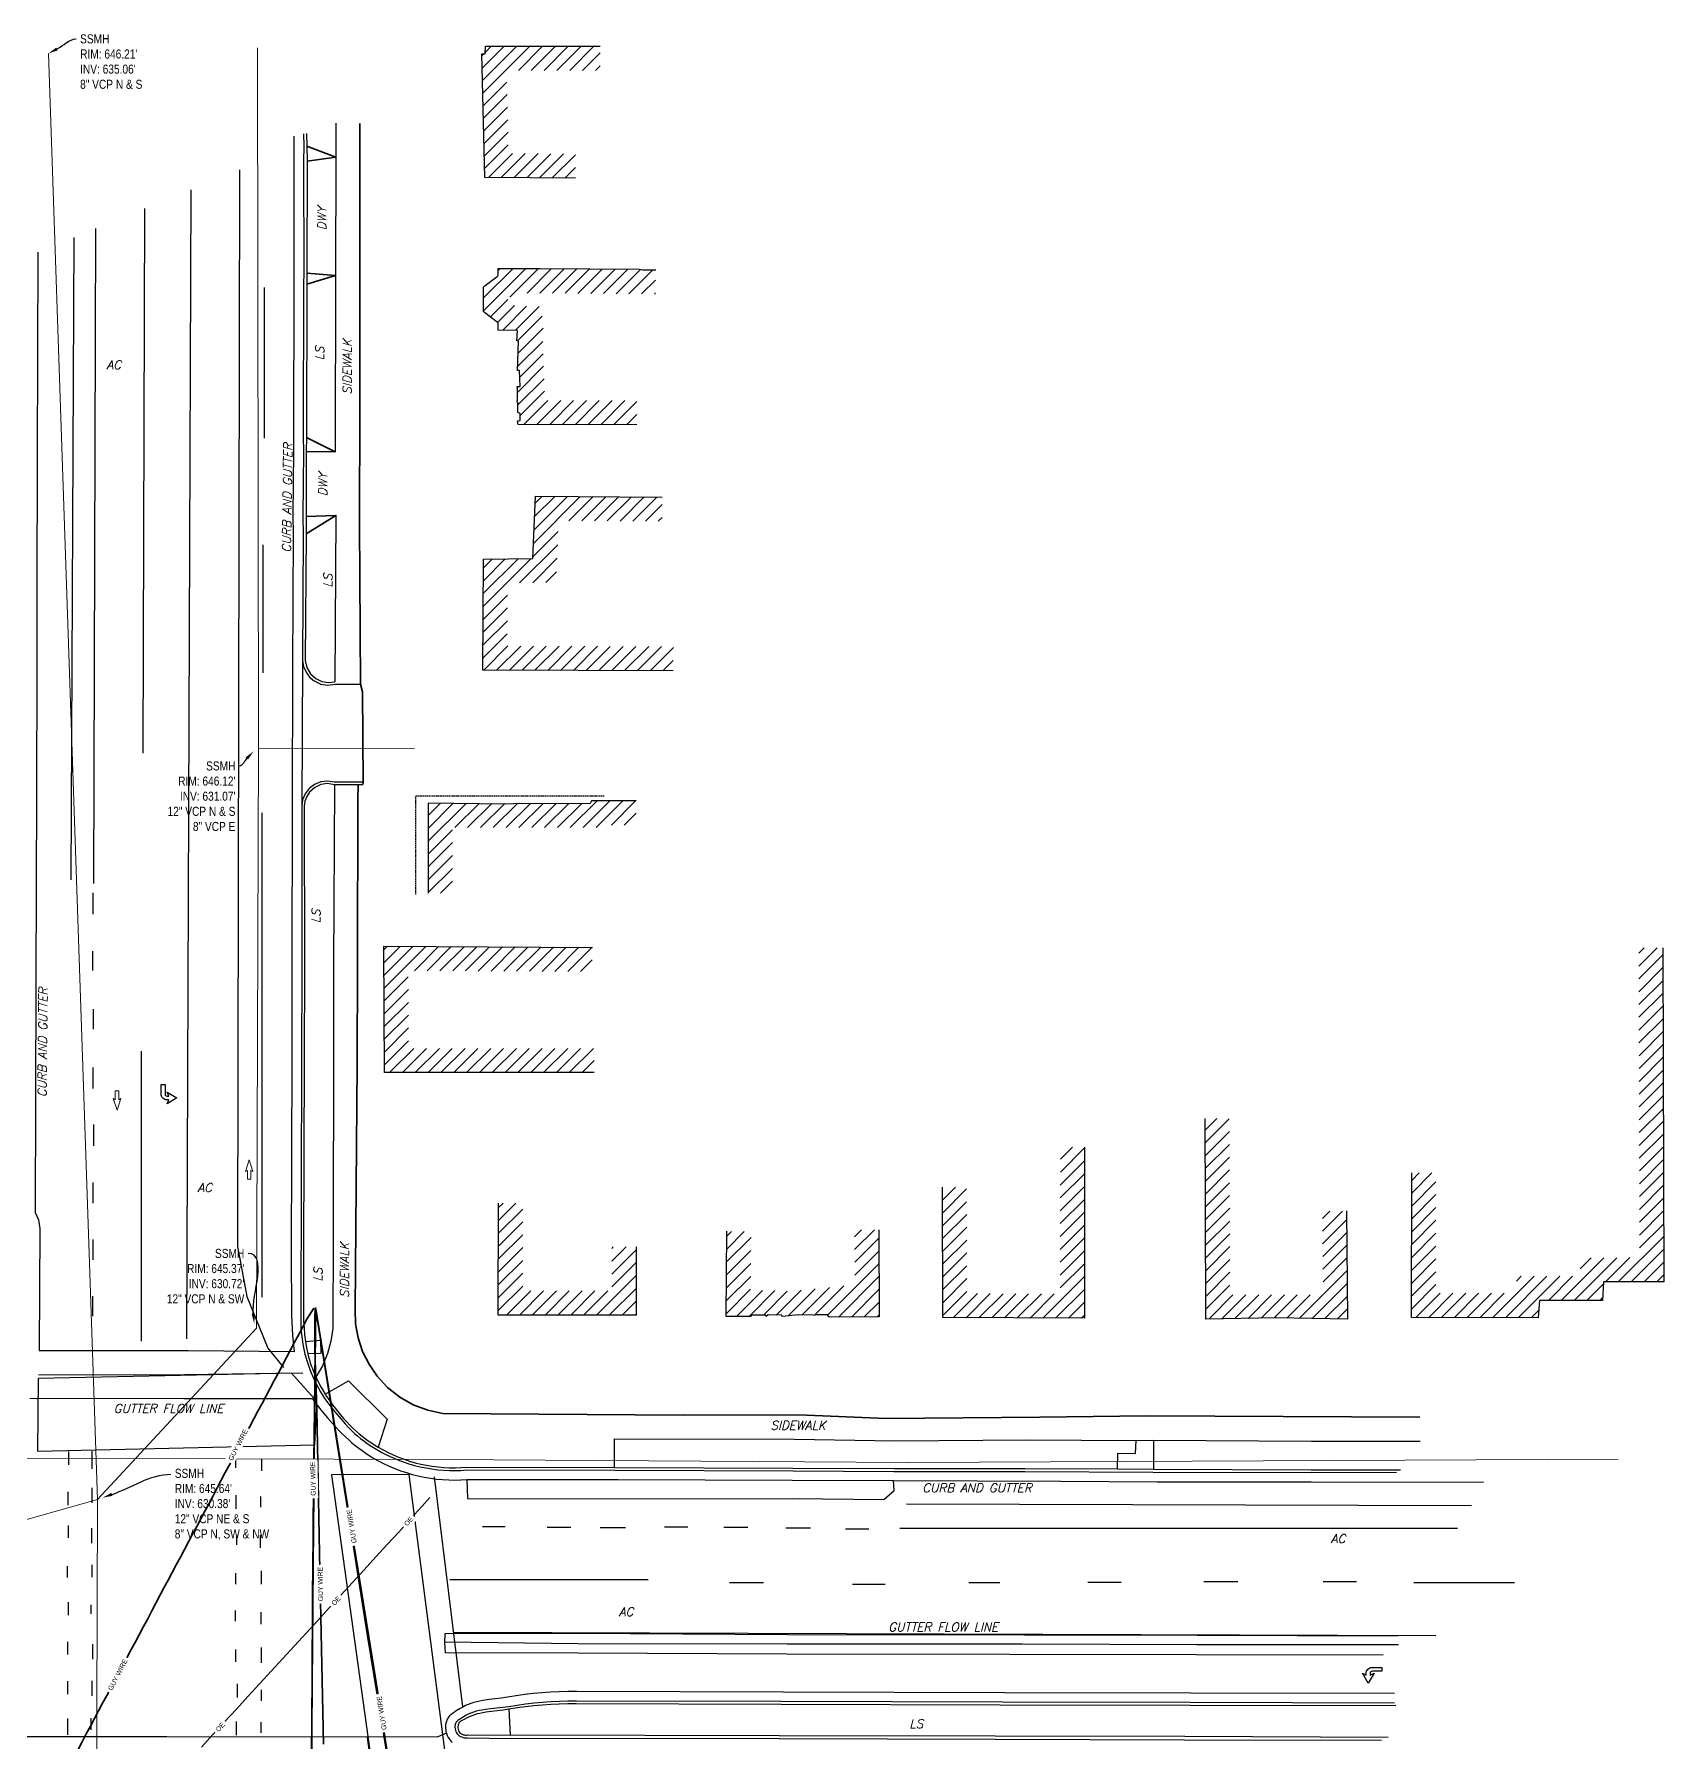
# Model space of a CAD drawing. Extents: x 6444009 to 6444699, y 1883547 to 1884303.
# Drawn here: x 6444344.5 to 6444681.1, y 1883950.1 to 1884302.7 of the extents above; entities that cross this region are included whole.
import ezdxf
from ezdxf import colors
from ezdxf.entities.mleader import LeaderData, LeaderLine
from ezdxf.lldxf.tags import DXFTag
from ezdxf.math import Vec2, Vec3

# ---------------------------------------------------------------- set-up
doc = ezdxf.new("R2010")
doc.units = 0
doc.header["$MEASUREMENT"] = 0
doc.linetypes.add('DASHED2', pattern=[0.375, 0.25, -0.125])
doc.layers.get('0').update_dxf_attribs({"color": 253})
for name, color, linetype, lineweight in [('V-DETL-PATT-BLDG-', 253, 'Continuous', 13), ('VF-BLDG-LINE-', 253, 'Continuous', 25), ('VF-BLDG-OVHD-LINE-', 253, 'DASHED2', 25), ('VF-ELEC-OVHD-3D', 253, 'OVERHEADELECTRIC', 15), ('VF-ELEC-OVHD-LINE-', 253, 'OVERHEADELECTRIC', 15), ('VF-ROAD-DRIV-LINE-', 253, 'Continuous', 35), ('VF-ROAD-STRP-BIKE-LINE-', 253, 'Continuous', 25), ('VF-SSWR-GEOP-LINE-QLB-', 253, 'SEWER', 15), ('VF-TOPO-CONC-EDGE-LINE-', 253, 'Continuous', 25), ('VF-TOPO-CONC-GTFL-LINE-', 253, 'Continuous', 25), ('VF-TOPO-CONC-LIPG-LINE-', 253, 'Continuous', 25), ('VF-TOPO-CONC-SWLK-LINE-', 253, 'Continuous', 25), ('VF-TOPO-CONC-TBCB-LINE-', 253, 'Continuous', 25), ('VF-TOPO-CONC-TBWK-LINE-', 253, 'Continuous', 35), ('VF-TOPO-GUY WIRE-3D', 253, 'Continuous', 35), ('VF-TOPO-TEXT-', 253, 'Continuous', 25), ('VN-ROAD-STRP-AROW-SYMB-', 253, 'Continuous', 13)]:
    doc.layers.add(name, color=color, linetype=linetype, lineweight=lineweight)
doc.styles.add('CG-Boundary', font='simplex.shx', dxfattribs={"oblique": 15, "height": 0.115})
doc.styles.add('G4_7 32', font='arial.ttf', dxfattribs={"height": 0.219})
doc.styles.add('NCS1-Anno', font='arial.ttf', dxfattribs={"width": 0.8, "height": 0.1})
doc.styles.get("Standard").update_dxf_attribs({"font": 'arial.ttf'})
tags = doc.linetypes.add('OVERHEADELECTRIC', pattern='A,1,-0.03,["OE",Standard,S=0.08,R=0,X=0,Y=-0.04],-0.16,1', length=2.19).pattern_tags.tags
tags[6] = DXFTag(74, 10)
tags = doc.linetypes.add('SEWER', pattern='A,1,-0.03,["SS",Standard,S=0.08,R=0,X=0,Y=-0.04],-0.16,1', length=2.19).pattern_tags.tags
tags[6] = DXFTag(74, 10)
pattern_1 = [(45, (0, 0), (-1.3258252147, 1.3258252147), [])]

# ---------------------------------------------------------------- blocks, each defined once
blk = doc.blocks.new('Turn Arrow')
at = {"layer": 'VN-ROAD-STRP-AROW-SYMB-'}
blk.add_lwpolyline([(-0.0091, -0.05), (-0.0091, -0.0045), (-0.0196, -0.0106), (0, 0.05), (0.0196, -0.0106), (0.0091, -0.0045), (0.0091, -0.05)], close=True, dxfattribs=at)
blk = doc.blocks.new('ARROWL1')
blk.add_lwpolyline([(-0.0102, 0, 0.414214), (-0.0204, 0.0102), (-0.0306, 0.0102), (-0.0204, -0.0102), (-0.0713, 0.0204), (-0.0204, 0.0504), (-0.0306, 0.0306), (-0.0204, 0.0306), (-0.0204, 0.0306, -0.414214), (0.0102, 0), (0.0102, -0.0495), (-0.0102, -0.0495)], format="xyb", close=True)

msp = doc.modelspace()

# ---------------------------------------------------------------- hatches: boundary and pattern name
at = {"layer": 'V-DETL-PATT-BLDG-'}
h = msp.add_hatch(dxfattribs=at)
h.set_pattern_fill('ANSI31', color=256, scale=15)
h.set_pattern_definition(pattern_1)
h.paths.add_polyline_path([(6444461.38, 1884300.18), (6444437.68, 1884300.18), (6444437.68, 1884298.66), (6444437.66, 1884298.66), (6444436.98, 1884298.64), (6444437.57, 1884273.1), (6444456.28, 1884272.97), (6444456.28, 1884277.97), (6444442.46, 1884278.07), (6444442.1, 1884293.66), (6444442.6, 1884293.66), (6444442.62, 1884295.2), (6444461.38, 1884295.18)])
h = msp.add_hatch(dxfattribs=at)
h.set_pattern_fill('ANSI31', color=256, scale=15)
h.set_pattern_definition(pattern_1)
h.paths.add_polyline_path([(6444472.82, 1884254.03), (6444470.14, 1884254.03), (6444470.05, 1884254.05), (6444440.32, 1884254.29), (6444440.33, 1884253.04), (6444440.3, 1884252.92), (6444440.27, 1884252.81), (6444440.1, 1884252.62), (6444437.35, 1884250.57), (6444437.32, 1884250.45), (6444437.28, 1884245.45), (6444437.48, 1884245.19), (6444440.11, 1884243.2), (6444440.24, 1884243.07), (6444440.29, 1884242.95), (6444440.31, 1884242.85), (6444440.35, 1884241.6), (6444444.29, 1884241.53), (6444444.19, 1884239.4), (6444444.54, 1884239.29), (6444444.32, 1884233.26), (6444444.74, 1884233.25), (6444444.84, 1884229.94), (6444444.32, 1884229.92), (6444444.25, 1884229.89), (6444444.25, 1884229.68), (6444444.31, 1884229.58), (6444444.33, 1884227.06), (6444444.25, 1884227.01), (6444444.25, 1884226.79), (6444444.41, 1884226.64), (6444444.36, 1884224.55), (6444444.87, 1884224.37), (6444444.85, 1884222.92), (6444444.29, 1884222.85), (6444444.43, 1884222.06), (6444468.95, 1884222.03), (6444468.95, 1884227.03), (6444449.92, 1884227.05), (6444449.9, 1884227.78), (6444449.9, 1884227.88), (6444449.9, 1884227.88), (6444449.6, 1884238.14), (6444449.5, 1884238.14), (6444449.67, 1884242.98), (6444449.37, 1884243.07), (6444449.52, 1884246.45), (6444443.84, 1884246.54), (6444443.45, 1884246.95), (6444442.3, 1884247.81), (6444442.3, 1884248.03), (6444443.46, 1884248.89), (6444443.8, 1884249.26), (6444472.82, 1884249.03)])
h = msp.add_hatch(dxfattribs=at)
h.set_pattern_fill('ANSI31', color=256, scale=15)
h.set_pattern_definition(pattern_1)
h.paths.add_polyline_path([(6444474.2, 1884207.11), (6444448.04, 1884207.26), (6444447.49, 1884194.43), (6444437.29, 1884194.26), (6444437.16, 1884171.37), (6444476.49, 1884171.24), (6444476.51, 1884176.24), (6444442.19, 1884176.36), (6444442.26, 1884189.34), (6444452.28, 1884189.51), (6444452.83, 1884202.24), (6444474.17, 1884202.11)])
h = msp.add_hatch(dxfattribs=at)
h.set_pattern_fill('ANSI31', color=256, scale=15)
h.set_pattern_definition(pattern_1)
h.paths.add_polyline_path([(6444468.81, 1884144.38), (6444459.58, 1884144.39), (6444459.33, 1884143.86), (6444425.9, 1884143.87), (6444425.9, 1884125.32), (6444430.9, 1884125.32), (6444430.9, 1884138.87), (6444462.52, 1884138.86), (6444462.76, 1884139.39), (6444468.8, 1884139.38)])
h = msp.add_hatch(dxfattribs=at)
h.set_pattern_fill('ANSI31', color=256, scale=15)
h.set_pattern_definition(pattern_1)
h.paths.add_polyline_path([(6444459.75, 1884114.12), (6444416.74, 1884114.35), (6444416.79, 1884100.72), (6444421.79, 1884100.72), (6444421.76, 1884109.32), (6444459.75, 1884109.12)])
h.paths.add_polyline_path([(6444421.79, 1884100.72), (6444416.79, 1884100.72), (6444416.8, 1884097.32), (6444421.8, 1884097.32)])
h.paths.add_polyline_path([(6444421.8, 1884097.32), (6444416.8, 1884097.32), (6444416.83, 1884088.26), (6444460.14, 1884088.26), (6444460.14, 1884093.26), (6444421.81, 1884093.26)])
h = msp.add_hatch(dxfattribs=at)
h.set_pattern_fill('ANSI31', color=256, scale=15)
h.set_pattern_definition(pattern_1)
h.paths.add_polyline_path([(6444680.87, 1884114.06), (6444675.87, 1884114.06), (6444676.05, 1884050.06), (6444663.88, 1884050.03), (6444663.66, 1884046.23), (6444650.68, 1884046.23), (6444650.45, 1884042.71), (6444633.99, 1884042.71), (6444633.99, 1884067.54), (6444628.99, 1884067.54), (6444628.99, 1884037.71), (6444655.14, 1884037.71), (6444655.37, 1884041.23), (6444668.39, 1884041.23), (6444668.61, 1884045.04), (6444681.06, 1884045.07)])
h = msp.add_hatch(dxfattribs=at)
h.set_pattern_fill('ANSI31', color=256, scale=15)
h.set_pattern_definition(pattern_1)
h.paths.add_polyline_path([(6444591.32, 1884078.8), (6444586.32, 1884078.78), (6444586.49, 1884037.37), (6444600.99, 1884037.62), (6444615.75, 1884037.39), (6444615.52, 1884059.69), (6444610.52, 1884059.69), (6444610.7, 1884042.39), (6444591.47, 1884042.37)])
h = msp.add_hatch(dxfattribs=at)
h.set_pattern_fill('ANSI31', color=256, scale=15)
h.set_pattern_definition(pattern_1)
h.paths.add_polyline_path([(6444537.07, 1884064.59), (6444532.07, 1884064.59), (6444532.13, 1884037.68), (6444561.39, 1884037.53), (6444561.43, 1884072.86), (6444556.43, 1884072.86), (6444556.39, 1884042.56), (6444537.12, 1884042.66)])
h = msp.add_hatch(dxfattribs=at)
h.set_pattern_fill('ANSI31', color=256, scale=15)
h.set_pattern_definition(pattern_1)
h.paths.add_polyline_path([(6444468.8, 1884052.26), (6444463.8, 1884052.26), (6444463.8, 1884043.18), (6444445.41, 1884043.2), (6444445.41, 1884061.34), (6444440.41, 1884061.34), (6444440.41, 1884038.2), (6444468.8, 1884038.18)])
h = msp.add_hatch(dxfattribs=at)
h.set_pattern_fill('ANSI31', color=256, scale=15)
h.set_pattern_definition(pattern_1)
h.paths.add_polyline_path([(6444492.55, 1884055.47), (6444487.55, 1884055.47), (6444487.42, 1884037.93), (6444492.45, 1884037.93), (6444492.63, 1884038.17), (6444495.5, 1884038.21), (6444495.69, 1884037.92), (6444496.06, 1884038.25), (6444498.88, 1884038.15), (6444498.96, 1884037.89), (6444502.38, 1884038.24), (6444502.28, 1884038.16), (6444505.05, 1884038.24), (6444505.64, 1884038.14), (6444505.73, 1884038.24), (6444508.37, 1884038.25), (6444508.67, 1884037.77), (6444518.99, 1884037.84), (6444518.92, 1884055.82), (6444513.92, 1884055.8), (6444513.97, 1884044.44), (6444500.71, 1884043.1), (6444498.32, 1884043.18), (6444498.27, 1884043.26), (6444496.65, 1884043.23), (6444494.21, 1884043.31), (6444494.07, 1884043.19), (6444492.46, 1884043.17)])

# ---------------------------------------------------------------- linework, layer by layer
at = {"layer": 'VF-BLDG-LINE-'}
for points in [[(6444456.28, 1884272.97), (6444437.57, 1884273.1), (6444436.98, 1884298.64), (6444437.66, 1884298.66), (6444437.68, 1884300.21), (6444438.84, 1884300.23), (6444461.39, 1884300.18)], [(6444468.95, 1884222.03), (6444444.43, 1884222.06), (6444444.29, 1884222.85), (6444444.85, 1884222.92), (6444444.87, 1884224.37), (6444444.36, 1884224.55), (6444444.41, 1884226.64), (6444444.25, 1884226.79), (6444444.25, 1884227.01), (6444444.33, 1884227.06), (6444444.31, 1884229.58), (6444444.25, 1884229.68), (6444444.25, 1884229.89), (6444444.32, 1884229.92), (6444444.84, 1884229.94), (6444444.74, 1884233.25), (6444444.32, 1884233.26), (6444444.54, 1884239.29), (6444444.19, 1884239.4), (6444444.29, 1884241.53), (6444440.35, 1884241.6), (6444440.31, 1884242.85), (6444440.29, 1884242.95), (6444440.24, 1884243.07), (6444440.11, 1884243.2), (6444437.48, 1884245.19), (6444437.41, 1884245.27), (6444437.36, 1884245.34), (6444437.33, 1884245.37), (6444437.28, 1884245.45), (6444437.28, 1884245.56), (6444437.32, 1884250.45), (6444437.35, 1884250.57), (6444437.47, 1884250.68), (6444437.61, 1884250.81), (6444440.1, 1884252.62), (6444440.18, 1884252.71), (6444440.27, 1884252.81), (6444440.3, 1884252.92), (6444440.33, 1884253.04), (6444440.32, 1884254.29), (6444449.03, 1884254.31), (6444469.51, 1884254.18), (6444470.14, 1884254.03), (6444472.86, 1884254.03)], [(6444476.49, 1884171.24), (6444437.16, 1884171.37), (6444437.29, 1884194.26), (6444447.49, 1884194.43), (6444448.04, 1884207.26), (6444474.2, 1884207.11)], [(6444460.14, 1884088.26), (6444416.83, 1884088.26), (6444416.74, 1884114.35), (6444459.78, 1884114.12)], [(6444680.87, 1884114.06), (6444681.06, 1884045.07), (6444668.61, 1884045.04), (6444668.39, 1884041.2), (6444655.37, 1884041.23), (6444655.13, 1884037.62), (6444628.93, 1884037.71), (6444628.99, 1884067.54)], [(6444615.52, 1884059.74), (6444615.75, 1884037.39), (6444600.99, 1884037.62), (6444586.49, 1884037.37), (6444586.39, 1884060.38), (6444586.32, 1884078.78)], [(6444561.43, 1884072.85), (6444561.39, 1884037.53), (6444532.13, 1884037.68), (6444532.07, 1884064.58)], [(6444468.8, 1884052.27), (6444468.8, 1884038.18), (6444440.3, 1884038.2), (6444440.41, 1884061.34)], [(6444518.92, 1884055.82), (6444518.99, 1884037.84), (6444508.67, 1884037.77), (6444508.37, 1884038.25), (6444505.73, 1884038.24), (6444505.64, 1884038.14), (6444505.05, 1884038.24), (6444502.28, 1884038.16), (6444502.38, 1884038.24), (6444498.96, 1884037.89), (6444498.88, 1884038.15), (6444496.06, 1884038.25), (6444495.69, 1884037.92), (6444495.5, 1884038.21), (6444492.63, 1884038.17), (6444492.45, 1884037.93), (6444487.42, 1884037.93), (6444487.55, 1884055.51)]]:
    msp.add_lwpolyline(points, dxfattribs=at)
msp.add_polyline3d([(6444468.81, 1884144.38, 651.78), (6444459.58, 1884144.39, 653.06), (6444459.33, 1884143.86, 653.18), (6444443.48, 1884143.76, 646.57), (6444441.8, 1884143.73, 647.29), (6444425.9, 1884143.87, 649.29), (6444425.9, 1884125.32, 649.29)], dxfattribs=at)
at = {"layer": 'VF-BLDG-OVHD-LINE-'}
msp.add_polyline3d([(6444462.2, 1884145.36, 654.56), (6444423.21, 1884145.36, 655.19), (6444423.24, 1884144.32, 646.34), (6444423.24, 1884125.03, 646.34)], dxfattribs=at)
at = {"layer": 'VF-ELEC-OVHD-3D'}
msp.add_polyline3d([(6444426.23, 1884000.51, 687.93), (6444424.61, 1883998.73, 687.76), (6444422.21, 1883996.11, 687.51), (6444419.86, 1883993.45, 687.24), (6444417.43, 1883990.86, 687.03), (6444415.04, 1883988.25, 686.81), (6444412.64, 1883985.63, 686.58), (6444410.25, 1883983.01, 686.36), (6444407.86, 1883980.38, 686.17), (6444405.45, 1883977.77, 685.97), (6444403.05, 1883975.15, 685.78), (6444400.66, 1883972.53, 685.61), (6444398.24, 1883969.92, 685.45), (6444395.85, 1883967.3, 685.26), (6444393.46, 1883964.67, 685.09), (6444391.05, 1883962.05, 684.98), (6444388.64, 1883959.44, 684.84), (6444386.25, 1883956.82, 684.71), (6444383.83, 1883954.21, 684.61), (6444381.43, 1883951.59, 684.48), (6444379.05, 1883948.95, 684.35)], dxfattribs=at)
at = {"layer": 'VF-ELEC-OVHD-LINE-', "ltscale": 0.6, "elevation": 644.16}
msp.add_lwpolyline([(6444671.6, 1884008.46), (6444524.99, 1884007.74), (6444428.64, 1884008.39), (6444318.02, 1884008.72), (6444188.1, 1884008.78)], dxfattribs=at)
at = {"layer": 'VF-ROAD-DRIV-LINE-'}
for points in [[(6444400.82, 1884279.56), (6444406.79, 1884277.32), (6444400.88, 1884276.48)], [(6444400.8, 1884253.31), (6444406.75, 1884252.87), (6444400.82, 1884251.04)], [(6444400.77, 1884219.41), (6444406.63, 1884216.46), (6444400.69, 1884216.55)], [(6444400.66, 1884203.09), (6444406.83, 1884203.31), (6444400.69, 1884199.54)]]:
    msp.add_lwpolyline(points, dxfattribs=at)
at = {"layer": 'VF-ROAD-STRP-BIKE-LINE-'}
for points in [[(6444386.88, 1884274.67), (6444386.52, 1884052.33), (6444388.45, 1884042.02), (6444392.77, 1884031.4), (6444395.99, 1884027.39)], [(6444376.87, 1884270.57), (6444375.94, 1884033.3)], [(6444367.27, 1884266.66), (6444366.92, 1884154.2)], [(6444357.16, 1884262.59), (6444356.75, 1884127.34)], [(6444352.72, 1884260.71), (6444352.04, 1884128.05)], [(6444391.98, 1884250.36), (6444391.98, 1884219.27)], [(6444391.69, 1884197.26), (6444391.69, 1884170.8)], [(6444391.5, 1884141.91), (6444391.5, 1884041.88)], [(6444356.61, 1884125.36), (6444356.61, 1884121)], [(6444356.57, 1884113.34), (6444356.57, 1884109.36)], [(6444356.71, 1884101.4), (6444356.71, 1884097.22)], [(6444366.57, 1884092.67), (6444366.57, 1884032.81)], [(6444356.58, 1884089.35), (6444356.58, 1884085.01)], [(6444356.73, 1884077.57), (6444356.73, 1884073.18)], [(6444356.59, 1884065.6), (6444356.59, 1884061.34)], [(6444356.62, 1884053.81), (6444356.62, 1884049.64)], [(6444356.55, 1884042.08), (6444356.55, 1884037.98)], [(6444351.57, 1884010.04), (6444351.57, 1884007.25)], [(6444356.41, 1884010.12), (6444356.41, 1884006.44)], [(6444386.11, 1884009.16), (6444386.11, 1884006.63)], [(6444391.47, 1884008.42), (6444391.47, 1884006.02)], [(6444433.02, 1883957.34), (6444427.19, 1884004.83)], [(6444351.45, 1884001.72), (6444351.45, 1883998.97)], [(6444356.41, 1884002.52), (6444356.41, 1883999.4)], [(6444386.17, 1884001.03), (6444386.17, 1883998.2)], [(6444391.22, 1884000.72), (6444391.22, 1883998.57)], [(6444524.68, 1883999.25), (6444641.34, 1883998.89)], [(6444351.52, 1883994.77), (6444351.52, 1883992.19)], [(6444356.35, 1883994.19), (6444356.35, 1883991.07)], [(6444437.12, 1883994.52), (6444441.76, 1883994.52)], [(6444450.43, 1883994.41), (6444455.3, 1883994.41)], [(6444461.4, 1883994.33), (6444466.63, 1883994.33)], [(6444474.66, 1883994.51), (6444479.48, 1883994.51)], [(6444486.9, 1883994.38), (6444491.88, 1883994.38)], [(6444499.74, 1883994.26), (6444504.81, 1883994.26)], [(6444512.07, 1883994.05), (6444516.88, 1883994.05)], [(6444523.26, 1883994.21), (6444638.44, 1883994.21)], [(6444386.29, 1883992.66), (6444386.29, 1883990.75)], [(6444391.16, 1883992.76), (6444391.16, 1883990.11)], [(6444351.28, 1883986.35), (6444351.28, 1883984.03)], [(6444356.42, 1883986.63), (6444356.42, 1883984.05)], [(6444386.11, 1883984.94), (6444386.11, 1883982.66)], [(6444391.41, 1883985.37), (6444391.41, 1883982.66)], [(6444430.31, 1883983.58), (6444471.29, 1883983.58)], [(6444488.07, 1883982.96), (6444495.15, 1883982.96)], [(6444513.49, 1883982.65), (6444520.26, 1883982.65)], [(6444537.5, 1883982.96), (6444543.96, 1883982.96)], [(6444562.09, 1883983.07), (6444568.96, 1883983.07)], [(6444586.09, 1883983.17), (6444593.07, 1883983.17)], [(6444610.68, 1883983.17), (6444617.56, 1883983.17)], [(6444629.4, 1883982.96), (6444650.24, 1883982.96)], [(6444351.49, 1883978.89), (6444351.49, 1883976.23)], [(6444356.17, 1883978.34), (6444356.17, 1883976.49)], [(6444385.99, 1883977.18), (6444385.99, 1883975.03)], [(6444391.28, 1883976.85), (6444391.28, 1883974.39)], [(6444351.4, 1883970.72), (6444351.4, 1883968.14)], [(6444356.54, 1883970.23), (6444356.54, 1883967.16)], [(6444391.41, 1883969.59), (6444391.41, 1883966.39)], [(6444633.98, 1883971.94), (6444431.13, 1883972.66)], [(6444386.11, 1883969.16), (6444386.11, 1883966.63)], [(6444351.35, 1883962.6), (6444351.35, 1883959.93)], [(6444356.42, 1883962.66), (6444356.42, 1883959.59)], [(6444386.42, 1883962.08), (6444386.42, 1883959.24)], [(6444391.35, 1883960.84), (6444391.35, 1883958.57)], [(6444351.43, 1883951.53), (6444351.43, 1883954.93)], [(6444356.23, 1883954.98), (6444356.23, 1883952.53)], [(6444386.23, 1883954.29), (6444386.23, 1883951.46)], [(6444391.34, 1883954.17), (6444391.34, 1883951.95)]]:
    msp.add_lwpolyline(points, dxfattribs=at)
for points in [[(6444402.43, 1884011.44), (6444402.85, 1884020.33), (6444397.66, 1884026.24), (6444345.31, 1884025.13), (6444345.19, 1884010.1), (6444402.43, 1884011.44)], [(6444405.89, 1884005.18), (6444416.88, 1883926.41), (6444432.16, 1883926.64), (6444421.96, 1884005.31), (6444405.89, 1884005.18)]]:
    msp.add_lwpolyline(points, close=True, dxfattribs=at)
at = {"layer": 'VF-SSWR-GEOP-LINE-QLB-', "ltscale": 0.6, "flags": 128}
for points, elevation in [([(6444040.98, 1883992.26), (6444327.32, 1883991.6), (6444357.59, 1884000.12), (6444390.42, 1884035.49), (6444390.8, 1884155.22), (6444390.63, 1884299.85)], 648.1), ([(6444347.44, 1884298.71), (6444357.59, 1884000.12), (6444357.18, 1883867.76), (6444387.39, 1883577.3)], 646.21), ([(6444390.8, 1884155.22), (6444423.05, 1884155.12)], 648.1)]:
    msp.add_lwpolyline(points, dxfattribs=dict(at, elevation=elevation))
at = {"layer": 'VF-TOPO-CONC-EDGE-LINE-'}
for p, q in [((6444575.65, 1884012.36), (6444575.66, 1884006.37)), ((6444442.53, 1883956.8), (6444442.81, 1883951.47)), ((6444429.63, 1883951.84), (6444427.89, 1883951.09)), ((6444416.71, 1883927.04, 645.89), (6444413.32, 1883951, 646.01))]:
    msp.add_line(p, q, dxfattribs=at)
for points in [[(6444399.94, 1884173.33), (6444400.14, 1884172.09), (6444400.64, 1884170.94), (6444401.39, 1884169.93), (6444402.35, 1884169.13), (6444403.7, 1884168.5), (6444405.16, 1884168.27), (6444406.64, 1884168.46), (6444411.86, 1884168.44)], [(6444412.41, 1884148.21), (6444406.46, 1884148.24), (6444405.08, 1884148.45), (6444403.69, 1884148.29), (6444402.4, 1884147.77), (6444401.29, 1884146.92), (6444400.46, 1884145.85), (6444399.94, 1884144.6), (6444399.75, 1884143.25)], [(6444400.54, 1884032.74), (6444403.64, 1884033.01), (6444403.67, 1884030.28), (6444401.01, 1884030.19)], [(6444404.61, 1884021.84), (6444409.38, 1884024.59), (6444417.4, 1884016.68), (6444415.51, 1884010.93)], [(6444568.25, 1884006.45), (6444568.29, 1884009.66), (6444571.98, 1884009.61), (6444572.05, 1884012.33)], [(6444433.87, 1884004.22), (6444433.96, 1884000.31), (6444464.37, 1884000.29), (6444501.1, 1884000.33), (6444519.94, 1884000.1), (6444522.13, 1884001.96), (6444521.98, 1884004.02)], [(6444336.69, 1883951.87), (6444338.42, 1883951.19), (6444371.9, 1883951.17), (6444427.89, 1883951.09)]]:
    msp.add_lwpolyline(points, dxfattribs=at)
at = {"layer": 'VF-TOPO-CONC-GTFL-LINE-'}
for points in [[(6444400.13, 1884282.12), (6444400.17, 1884279.53), (6444400.15, 1884276.46), (6444400.16, 1884253.31), (6444400.1, 1884251.13), (6444400.08, 1884219.51), (6444400.1, 1884216.59), (6444399.99, 1884203.15), (6444400.03, 1884199.48), (6444399.94, 1884173.33), (6444399.75, 1884143.25), (6444399.77, 1884110.2), (6444399.7, 1884090.98), (6444399.56, 1884038.39), (6444399.54, 1884037.36), (6444399.55, 1884036.32), (6444399.6, 1884035.28), (6444399.69, 1884034.24), (6444399.82, 1884033.21), (6444399.98, 1884032.18), (6444400.18, 1884031.16), (6444400.42, 1884030.15), (6444400.59, 1884029.5), (6444400.79, 1884028.85), (6444401, 1884028.21), (6444401.22, 1884027.57), (6444401.46, 1884026.93), (6444401.71, 1884026.3), (6444402.25, 1884025.06), (6444402.68, 1884024.14), (6444403.14, 1884023.23), (6444403.64, 1884022.33), (6444404.16, 1884021.46), (6444404.53, 1884020.9), (6444404.92, 1884020.35), (6444405.32, 1884019.81), (6444405.74, 1884019.28), (6444406.59, 1884018.24), (6444407.46, 1884017.21), (6444408.71, 1884015.74), (6444409.36, 1884015.03), (6444410.04, 1884014.34), (6444410.64, 1884013.78), (6444411.26, 1884013.24), (6444411.9, 1884012.72), (6444412.55, 1884012.22), (6444413.22, 1884011.74), (6444413.9, 1884011.28), (6444414.59, 1884010.83), (6444415.29, 1884010.41), (6444416.33, 1884009.82), (6444417.39, 1884009.27), (6444418.48, 1884008.77), (6444419.6, 1884008.3), (6444420.73, 1884007.88), (6444421.89, 1884007.51), (6444423.06, 1884007.17), (6444424.24, 1884006.88), (6444425.43, 1884006.64), (6444426.63, 1884006.44), (6444427.83, 1884006.28), (6444429.04, 1884006.17), (6444430.24, 1884006.11), (6444431.45, 1884006.1), (6444432.64, 1884006.13), (6444433.83, 1884006.22), (6444464.43, 1884006.16), (6444501.26, 1884006.07), (6444522.06, 1884005.93), (6444549.07, 1884005.92), (6444575.62, 1884005.78), (6444608.27, 1884005.68), (6444625.87, 1884005.74)], [(6444345.38, 1884025.83), (6444375.55, 1884025.9), (6444399.98, 1884026.3)], [(6444626.27, 1883970.13), (6444584.64, 1883970.08), (6444548.57, 1883970.24), (6444499.99, 1883970.28), (6444456.78, 1883970.3), (6444429.24, 1883970.65)], [(6444625.46, 1883958.09), (6444583.21, 1883958.2), (6444544.58, 1883958.28), (6444498.86, 1883958.42), (6444456.48, 1883958.46), (6444454.73, 1883958.45), (6444452.98, 1883958.4), (6444451.22, 1883958.32), (6444449.47, 1883958.2), (6444447.73, 1883958.04), (6444445.98, 1883957.84), (6444444.24, 1883957.61), (6444442.51, 1883957.33), (6444441.91, 1883957.24), (6444441.3, 1883957.17), (6444440.07, 1883957.03), (6444438.84, 1883956.91), (6444437.61, 1883956.75), (6444437, 1883956.65), (6444436.4, 1883956.53), (6444435.81, 1883956.39), (6444435.24, 1883956.22), (6444434.68, 1883956.02), (6444434.13, 1883955.78), (6444433.61, 1883955.51), (6444433.1, 1883955.19), (6444432.19, 1883954.63), (6444431.98, 1883954.48), (6444431.79, 1883954.31), (6444431.64, 1883954.11), (6444431.57, 1883954), (6444431.52, 1883953.89), (6444431.44, 1883953.63), (6444431.4, 1883953.34), (6444431.4, 1883953.06), (6444431.43, 1883952.77), (6444431.5, 1883952.48), (6444431.6, 1883952.21), (6444431.73, 1883951.96), (6444431.89, 1883951.73), (6444432.08, 1883951.53), (6444432.3, 1883951.35), (6444432.54, 1883951.2), (6444432.8, 1883951.08), (6444433.07, 1883950.99), (6444433.35, 1883950.93), (6444433.63, 1883950.91), (6444433.91, 1883950.92), (6444443.1, 1883950.79)], [(6444622.75, 1883950.38), (6444582.03, 1883950.45), (6444542.96, 1883950.59), (6444498.33, 1883950.67), (6444443.1, 1883950.79)]]:
    msp.add_lwpolyline(points, dxfattribs=at)
at = {"layer": 'VF-TOPO-CONC-LIPG-LINE-'}
for points in [[(6444345.26, 1884257.71), (6444345.14, 1884215.57), (6444345.06, 1884187.69), (6444345.03, 1884171.85), (6444344.98, 1884145.94), (6444344.81, 1884107.55), (6444344.79, 1884082.46), (6444344.71, 1884059.41), (6444345.42, 1884057.89), (6444345.65, 1884056.08), (6444345.55, 1884030.86), (6444376.4, 1884030.87), (6444398.23, 1884030.7), (6444397.95, 1884034), (6444397.69, 1884038.18), (6444397.66, 1884051.33), (6444397.75, 1884090.96), (6444397.79, 1884110.31), (6444397.82, 1884143.1), (6444397.93, 1884171.88), (6444398.09, 1884199.64), (6444397.99, 1884203.22), (6444398.11, 1884216.56), (6444398.14, 1884219.38), (6444398.17, 1884251.17), (6444398.18, 1884253.18), (6444398.17, 1884276.37), (6444398.16, 1884279.49), (6444398.19, 1884281.61)], [(6444343.58, 1884021.05), (6444375.39, 1884020.97), (6444401.94, 1884020.96)], [(6444401.94, 1884020.96), (6444402.96, 1884019.6), (6444404.01, 1884018.26), (6444405.1, 1884016.96), (6444406.23, 1884015.68), (6444407.48, 1884014.33), (6444408.13, 1884013.67), (6444408.8, 1884013.03), (6444409.46, 1884012.43), (6444410.13, 1884011.85), (6444410.81, 1884011.29), (6444411.52, 1884010.74), (6444412.23, 1884010.21), (6444412.96, 1884009.7), (6444413.7, 1884009.21), (6444414.46, 1884008.74), (6444415.54, 1884008.12), (6444416.66, 1884007.54), (6444417.8, 1884007.01), (6444418.96, 1884006.52), (6444420.15, 1884006.07), (6444421.36, 1884005.67), (6444422.58, 1884005.31), (6444423.82, 1884005), (6444425.07, 1884004.73), (6444426.32, 1884004.51), (6444427.58, 1884004.34), (6444428.84, 1884004.22), (6444430.11, 1884004.15), (6444431.37, 1884004.12), (6444432.62, 1884004.15), (6444433.87, 1884004.22), (6444465.14, 1884004.27), (6444501.05, 1884004.12), (6444521.98, 1884004.02), (6444556.56, 1884003.91), (6444576.44, 1884003.78), (6444608.25, 1884003.75), (6444643.81, 1884003.69)], [(6444626.02, 1883971.92), (6444584.71, 1883972.03), (6444549.02, 1883972.11), (6444500.06, 1883972.17), (6444456.72, 1883972.42), (6444429.31, 1883972.41), (6444429.24, 1883970.65), (6444429.37, 1883968.45)], [(6444623.07, 1883967.95), (6444584.51, 1883968.06), (6444545.97, 1883968.12), (6444499.93, 1883968.21), (6444456.75, 1883968.41), (6444429.37, 1883968.45)], [(6444625.41, 1883960.03), (6444583.36, 1883960.13), (6444544.89, 1883960.2), (6444499.23, 1883960.35), (6444456.52, 1883960.46), (6444454.73, 1883960.46), (6444452.94, 1883960.42), (6444451.15, 1883960.34), (6444449.36, 1883960.22), (6444447.58, 1883960.05), (6444445.8, 1883959.85), (6444444.03, 1883959.6), (6444442.26, 1883959.32), (6444441.01, 1883959.13), (6444439.73, 1883958.96), (6444438.44, 1883958.8), (6444437.17, 1883958.61), (6444436.54, 1883958.49), (6444435.92, 1883958.36), (6444435.31, 1883958.2), (6444434.71, 1883958.01), (6444434.12, 1883957.8), (6444433.55, 1883957.55), (6444433, 1883957.27), (6444432.46, 1883956.94), (6444431.68, 1883956.45), (6444431.28, 1883956.2), (6444430.9, 1883955.94), (6444430.54, 1883955.66), (6444430.37, 1883955.5), (6444430.22, 1883955.35), (6444430.07, 1883955.18), (6444429.94, 1883955), (6444429.83, 1883954.81), (6444429.74, 1883954.61), (6444429.62, 1883954.28), (6444429.53, 1883953.94), (6444429.48, 1883953.59), (6444429.45, 1883953.24), (6444429.45, 1883952.88), (6444429.49, 1883952.53), (6444429.55, 1883952.18), (6444429.63, 1883951.84), (6444429.79, 1883951.41), (6444429.99, 1883950.99), (6444430.24, 1883950.6), (6444430.38, 1883950.41), (6444430.53, 1883950.24), (6444430.81, 1883949.96)]]:
    msp.add_lwpolyline(points, dxfattribs=at)
at = {"layer": 'VF-TOPO-CONC-SWLK-LINE-'}
for points in [[(6444406.83, 1884284.28), (6444406.79, 1884277.32), (6444406.75, 1884252.87), (6444406.63, 1884216.46)], [(6444406.83, 1884203.31), (6444406.6, 1884168.95)], [(6444406.51, 1884147.72), (6444406.31, 1884110.63), (6444406.3, 1884096.7), (6444406.24, 1884051.6), (6444406.18, 1884038.14), (6444406.15, 1884035.46), (6444405.79, 1884032.82), (6444405.09, 1884030.24), (6444404.05, 1884027.72), (6444402.69, 1884025.36)], [(6444464.34, 1884006.74), (6444464.34, 1884012.67), (6444501.54, 1884012.59), (6444522.25, 1884012.25), (6444549.49, 1884012.44), (6444572.05, 1884012.33), (6444575.65, 1884012.36), (6444608.29, 1884012.15), (6444630.76, 1884012.17)]]:
    msp.add_lwpolyline(points, dxfattribs=at)
at = {"layer": 'VF-TOPO-CONC-TBCB-LINE-'}
for points in [[(6444400.73, 1884282.16), (6444400.82, 1884279.56), (6444400.88, 1884276.48), (6444400.8, 1884253.31), (6444400.82, 1884251.04), (6444400.77, 1884219.41), (6444400.69, 1884216.55), (6444400.66, 1884203.09), (6444400.69, 1884199.54), (6444400.44, 1884173.33), (6444400.81, 1884171.89), (6444401.58, 1884170.62), (6444402.69, 1884169.63), (6444403.92, 1884169.05), (6444405.25, 1884168.82), (6444406.6, 1884168.95)], [(6444411.41, 1884147.7), (6444406.51, 1884147.72), (6444405.11, 1884147.94), (6444403.71, 1884147.74), (6444402.44, 1884147.14), (6444401.39, 1884146.19), (6444400.8, 1884145.3), (6444400.43, 1884144.3), (6444400.29, 1884143.25), (6444400.3, 1884110.23), (6444400.23, 1884090.93), (6444400.15, 1884051.72), (6444400.12, 1884038.38), (6444400.15, 1884036.97), (6444400.23, 1884035.55), (6444400.36, 1884034.14), (6444400.54, 1884032.74), (6444400.75, 1884031.46), (6444400.87, 1884030.82), (6444401.01, 1884030.19), (6444401.16, 1884029.57), (6444401.34, 1884028.96), (6444401.53, 1884028.34), (6444401.73, 1884027.74), (6444401.95, 1884027.14), (6444402.19, 1884026.54), (6444402.43, 1884025.95), (6444402.69, 1884025.36), (6444403.12, 1884024.46), (6444403.59, 1884023.57), (6444404.09, 1884022.7), (6444404.61, 1884021.84), (6444404.97, 1884021.29), (6444405.34, 1884020.74), (6444406.11, 1884019.66), (6444406.93, 1884018.62), (6444407.77, 1884017.6), (6444408.41, 1884016.87), (6444409.05, 1884016.15), (6444409.72, 1884015.44), (6444410.41, 1884014.77), (6444411, 1884014.23), (6444411.61, 1884013.71), (6444412.23, 1884013.2), (6444412.86, 1884012.71), (6444413.51, 1884012.24), (6444414.16, 1884011.79), (6444414.83, 1884011.35), (6444415.51, 1884010.93), (6444416.54, 1884010.35), (6444417.59, 1884009.81), (6444418.67, 1884009.31), (6444419.77, 1884008.85), (6444420.89, 1884008.43), (6444422.03, 1884008.05), (6444423.19, 1884007.72), (6444424.36, 1884007.43), (6444425.54, 1884007.19), (6444426.72, 1884006.99), (6444427.92, 1884006.84), (6444429.11, 1884006.73), (6444430.3, 1884006.67), (6444431.49, 1884006.66), (6444432.68, 1884006.7), (6444433.85, 1884006.78), (6444464.34, 1884006.74), (6444501.17, 1884006.61), (6444522.11, 1884006.52), (6444549.11, 1884006.5), (6444568.25, 1884006.45), (6444575.66, 1884006.37), (6444608.22, 1884006.23), (6444626.68, 1884006.26)], [(6444625.72, 1883957.51), (6444583.21, 1883957.57), (6444544, 1883957.68), (6444498.79, 1883957.8), (6444456.42, 1883957.92), (6444454.68, 1883957.91), (6444452.94, 1883957.86), (6444451.19, 1883957.78), (6444449.45, 1883957.65), (6444447.72, 1883957.5), (6444445.98, 1883957.3), (6444444.25, 1883957.07), (6444442.53, 1883956.8), (6444441.35, 1883956.63), (6444440.15, 1883956.49), (6444438.95, 1883956.35), (6444437.75, 1883956.18), (6444437.16, 1883956.08), (6444436.57, 1883955.96), (6444435.99, 1883955.83), (6444435.43, 1883955.66), (6444434.87, 1883955.47), (6444434.33, 1883955.25), (6444433.8, 1883955), (6444433.29, 1883954.7), (6444432.71, 1883954.39), (6444432.57, 1883954.31), (6444432.45, 1883954.21), (6444432.33, 1883954.11), (6444432.23, 1883953.98), (6444432.12, 1883953.76), (6444432.05, 1883953.51), (6444432.01, 1883953.25), (6444432.01, 1883952.98), (6444432.04, 1883952.72), (6444432.11, 1883952.47), (6444432.22, 1883952.23), (6444432.36, 1883952.03), (6444432.52, 1883951.88), (6444432.7, 1883951.75), (6444432.91, 1883951.64), (6444433.13, 1883951.56), (6444433.35, 1883951.51), (6444433.58, 1883951.48), (6444433.81, 1883951.49), (6444434.02, 1883951.53), (6444442.81, 1883951.47)], [(6444624.1, 1883950.96), (6444582.13, 1883951.2), (6444542.93, 1883951.23), (6444498.39, 1883951.31), (6444442.81, 1883951.47)]]:
    msp.add_lwpolyline(points, dxfattribs=at)
at = {"layer": 'VF-TOPO-CONC-TBWK-LINE-'}
msp.add_lwpolyline([(6444411.77, 1884284.25), (6444411.73, 1884252.88), (6444411.74, 1884225.42), (6444411.66, 1884201.56), (6444411.86, 1884168.44), (6444412.34, 1884166.89), (6444412.41, 1884148.21), (6444412.36, 1884147.78), (6444411.41, 1884147.7), (6444411.34, 1884144.69), (6444411.26, 1884110.95), (6444411.23, 1884090.04), (6444410.76, 1884039.36), (6444410.88, 1884036.41), (6444411.4, 1884033.5), (6444412.33, 1884030.7), (6444413.65, 1884028.05), (6444415.32, 1884025.62), (6444417.5, 1884023.27), (6444420.01, 1884021.28), (6444422.8, 1884019.69), (6444425.8, 1884018.55), (6444428.93, 1884017.88), (6444478.5, 1884017.55), (6444502.35, 1884017.57), (6444520.44, 1884016.86), (6444552.2, 1884017.12), (6444574.2, 1884017.37), (6444630.67, 1884017.15)], dxfattribs=at)
at = {"layer": 'VF-TOPO-GUY WIRE-3D'}
for points in [[(6444429.87, 1883869.5, 698.76), (6444422.52, 1883915.57, 697.42), (6444417.61, 1883946.03, 697.15), (6444413.29, 1883972.43, 697.32), (6444409.36, 1883997.44, 698), (6444402.59, 1884039.77, 699.58)], [(6444402.23, 1884039.62, 702.32), (6444400.81, 1884037.35, 702.3), (6444399.99, 1884035.76, 702.1), (6444399.14, 1884034.19, 701.91), (6444398.29, 1884032.61, 701.74), (6444397.45, 1884031.02, 701.58), (6444396.6, 1884029.45, 701.42), (6444395.76, 1884027.86, 701.28), (6444394.95, 1884026.26, 701.1), (6444394.09, 1884024.69, 700.99), (6444393.24, 1884023.11, 700.84), (6444392.4, 1884021.52, 700.71), (6444391.57, 1884019.93, 700.59), (6444390.72, 1884018.35, 700.44), (6444389.88, 1884016.76, 700.33), (6444389.03, 1884015.18, 700.21), (6444388.18, 1884013.6, 700.09), (6444387.34, 1884012.02, 699.97), (6444386.5, 1884010.42, 699.87), (6444385.65, 1884008.84, 699.77), (6444384.81, 1884007.26, 699.62), (6444383.96, 1884005.68, 699.49), (6444383.11, 1884004.09, 699.39), (6444382.27, 1884002.51, 699.3), (6444381.45, 1884000.91, 699.2), (6444380.62, 1883999.31, 699.09), (6444379.75, 1883997.74, 698.99), (6444378.91, 1883996.15, 698.89), (6444378.08, 1883994.56, 698.82), (6444377.23, 1883992.97, 698.76), (6444376.38, 1883991.39, 698.68), (6444375.53, 1883989.8, 698.61), (6444374.69, 1883988.21, 698.54), (6444373.85, 1883986.63, 698.45), (6444373, 1883985.04, 698.36), (6444372.15, 1883983.46, 698.31), (6444371.29, 1883981.88, 698.24), (6444370.45, 1883980.29, 698.15), (6444369.61, 1883978.69, 698.11), (6444368.79, 1883977.1, 698.09), (6444367.94, 1883975.51, 698.02), (6444367.08, 1883973.93, 697.95), (6444366.25, 1883972.34, 697.91), (6444365.4, 1883970.75, 697.89), (6444364.55, 1883969.16, 697.83), (6444363.72, 1883967.57, 697.78), (6444362.84, 1883966, 697.74), (6444362.02, 1883964.4, 697.7), (6444361.18, 1883962.81, 697.67), (6444360.32, 1883961.23, 697.62), (6444359.5, 1883959.63, 697.63), (6444358.63, 1883958.05, 697.56), (6444357.75, 1883956.48, 697.55), (6444356.93, 1883954.88, 697.55), (6444356.1, 1883953.29, 697.51), (6444355.25, 1883951.7, 697.49), (6444354.41, 1883950.11, 697.5), (6444353.56, 1883948.52, 697.51)], [(6444400.85, 1883837.39, 701.89), (6444401.43, 1883912.33, 702.41), (6444401.89, 1883961.88, 703.56), (6444402.14, 1883986.61, 704.15), (6444402.6, 1884037.94, 706.46)], [(6444400.98, 1883836.8, 696.9), (6444401.15, 1883873.52, 697), (6444401.67, 1883922.04, 697.64), (6444401.94, 1883966.63, 698.74), (6444402.17, 1884003.03, 700.06), (6444402.66, 1884039.33, 701.49)], [(6444402.46, 1884038.58, 685.28), (6444402.49, 1884037.33, 685.28), (6444402.56, 1884030.84, 685.19), (6444402.26, 1884006.76, 684.49), (6444402.13, 1883994.82, 683.95), (6444402.11, 1883991.54, 683.78), (6444402.09, 1883988.27, 683.65), (6444402.06, 1883984.99, 683.52), (6444402.01, 1883981.71, 683.4), (6444401.98, 1883978.43, 683.31), (6444401.99, 1883975.15, 683.2), (6444401.98, 1883971.87, 683.09), (6444401.95, 1883968.59, 683), (6444401.92, 1883965.31, 682.9), (6444401.9, 1883962.03, 682.81), (6444401.89, 1883958.75, 682.75), (6444401.86, 1883955.47, 682.67), (6444401.83, 1883952.19, 682.59), (6444401.78, 1883948.91, 682.53)], [(6444402.52, 1884039.46, 686.41), (6444402.46, 1884031.06, 685.81), (6444402.87, 1884018.68, 684.87), (6444403.45, 1883988.97, 684.21), (6444403.52, 1883985.69, 684.13), (6444403.58, 1883982.41, 684.08), (6444403.65, 1883979.13, 684.02), (6444403.71, 1883975.85, 683.98), (6444403.78, 1883972.57, 683.95), (6444403.86, 1883969.29, 683.9), (6444403.9, 1883966.01, 683.85), (6444403.97, 1883962.73, 683.82), (6444404.04, 1883959.45, 683.8), (6444404.09, 1883956.17, 683.78), (6444404.16, 1883952.89, 683.75), (6444404.22, 1883949.61, 683.71)], [(6444402.65, 1884039.5, 704.56), (6444409.86, 1883995.16, 702.84), (6444414.66, 1883965.33, 702.21), (6444419.44, 1883935.14, 702.15), (6444423.49, 1883910.63, 702.49), (6444429.57, 1883872.35, 703.68)]]:
    msp.add_polyline3d(points, dxfattribs=at)

# ---------------------------------------------------------------- block references
at = {"layer": 'VF-ROAD-STRP-BIKE-LINE-', "xscale": 40.00008000016407, "yscale": 40.00008000016407, "zscale": 1.000002000004102}
for name, p, rotation in [('ARROWL1', (6444371.12, 1884083.84), 180), ('Turn Arrow', (6444361.62, 1884082.49), 180), ('ARROWL1', (6444620.81, 1883965.05), 89.99999999999999)]:
    msp.add_blockref(name, p, dxfattribs=dict(at, rotation=rotation))
msp.add_blockref('Turn Arrow', (6444388.9, 1884068.24), dxfattribs=at)

# ---------------------------------------------------------------- texts
at = {"layer": 'VF-TOPO-TEXT-', "char_height": 1.8, "width": 85.5634, "attachment_point": 1, "style": 'CG-Boundary'}
for s, insert, rotation in [('DWY', (6444403.03, 1884262.16), 90), ('LS', (6444402.54, 1884235.35), 89.3315), ('SIDEWALK', (6444408.26, 1884228.27), 90), ('CURB AND GUTTER', (6444395.68, 1884195.65), 89.1691), ('DWY', (6444403.22, 1884207.24), 90), ('LS', (6444404.25, 1884188.44), 89.3315), ('LS', (6444401.78, 1884119.14), 89.3315), ('CURB AND GUTTER', (6444345.22, 1884083.2), 89.454), ('SIDEWALK', (6444407.71, 1884041.75), 90), ('LS', (6444402.19, 1884045.15), 89.3315)]:
    msp.add_mtext(s, dxfattribs=dict(at, insert=insert, rotation=rotation))
for s, insert in [('AC', (6444359.43, 1884235.33)), ('AC', (6444378.24, 1884065.42)), ('GUTTER FLOW LINE', (6444360.92, 1884019.82)), ('SIDEWALK', (6444496.56, 1884016.33)), ('CURB AND GUTTER', (6444527.92, 1884003.42)), ('AC', (6444612.3, 1883992.94)), ('AC', (6444465.23, 1883977.85)), ('GUTTER FLOW LINE', (6444520.91, 1883974.69)), ('LS', (6444525.25, 1883954.71))]:
    msp.add_mtext(s, dxfattribs=dict(at, insert=insert))

# ---------------------------------------------------------------- leaders
at = {"layer": 'VF-TOPO-TEXT-'}
ml = msp.add_multileader_mtext('Standard', dxfattribs=at)
ml.set_content('SSMH\\PRIM: 646.21\'\\PINV: 635.06\'\\P8" VCP N & S', color=256, style='NCS1-Anno')
ml.set_leader_properties()
ml.build(insert=Vec2(0, 0))
ml.multileader.update_dxf_attribs({"leader_type": 2, "dogleg_length": 0.1, "arrow_head_size": 2, "scale": 20})
ctx = ml.context
ctx.base_point, ctx.scale, ctx.char_height, ctx.arrow_head_size, ctx.landing_gap_size, ctx.plane_origin = Vec3(6444353.19, 1884301.7, 646.21), 20, 1.875, 2, 0.8, Vec3(6444347.44, 1884298.71, 646.21)
notes = []
notes.append((ctx, [(0, (1, 1, 0), (6444351.19, 1884301.7, 646.21), (1, 0), 2, [(0, [(6444347.44, 1884298.71, 646.21)], 0, [])])]))
ctx.mtext.insert, ctx.mtext.flow_direction = Vec3(6444353.99, 1884302.66, 646.21), 5
ml = msp.add_multileader_mtext('Standard', dxfattribs=at)
ml.set_content('SSMH\\PRIM: 646.12\'\\PINV: 631.07\'\\P12" VCP N & S\\P8" VCP E', color=256, style='NCS1-Anno')
ml.set_leader_properties()
ml.build(insert=Vec2(0, 0))
ml.multileader.update_dxf_attribs({"leader_type": 2, "dogleg_length": 0.1, "arrow_head_size": 2, "scale": 20})
ctx = ml.context
ctx.base_point, ctx.scale, ctx.char_height, ctx.arrow_head_size, ctx.landing_gap_size, ctx.plane_origin = Vec3(6444371.58, 1884151.57, 646.12), 20, 1.875, 2, 0.8, Vec3(6444390.8, 1884155.22, 646.12)
ctx.text_align_type = 2
notes.append((ctx, [(1, (1, 1, 0), (6444388.86, 1884151.57, 646.12), (-1, 0), 2, [(0, [(6444389.83, 1884154.6, 646.12)], 0, [])])]))
ctx.mtext.insert, ctx.mtext.alignment, ctx.mtext.flow_direction = Vec3(6444386.06, 1884152.53, 646.12), 3, 5
ml = msp.add_multileader_mtext('Standard', dxfattribs=at)
ml.set_content('SSMH\\PRIM: 645.37\'\\PINV: 630.72\'\\P12" VCP N & SW', color=256, style='NCS1-Anno')
ml.set_leader_properties()
ml.build(insert=Vec2(0, 0))
ml.multileader.update_dxf_attribs({"leader_type": 2, "dogleg_length": 0.1, "arrow_head_size": 2, "scale": 20})
ctx = ml.context
ctx.base_point, ctx.scale, ctx.char_height, ctx.arrow_head_size, ctx.landing_gap_size, ctx.plane_origin = Vec3(6444371.34, 1884050.91, 645.37), 20, 1.875, 2, 0.8, Vec3(6444390.42, 1884035.49, 645.37)
ctx.text_align_type = 2
notes.append((ctx, [(1, (1, 1, 0), (6444390.69, 1884050.91, 645.37), (-1, 0), 2, [(0, [(6444389.93, 1884036.43, 645.37)], 0, [])])]))
ctx.mtext.insert, ctx.mtext.alignment, ctx.mtext.flow_direction = Vec3(6444387.89, 1884051.87, 645.37), 3, 5
ml = msp.add_multileader_mtext('Standard', dxfattribs=at)
ml.set_content('SSMH\\PRIM: 645.64\'\\PINV: 630.38\'\\P12" VCP NE & S\\P8" VCP N, SW & NW', color=256, style='NCS1-Anno')
ml.set_leader_properties()
ml.build(insert=Vec2(0, 0))
ml.multileader.update_dxf_attribs({"leader_type": 2, "dogleg_length": 0.1, "arrow_head_size": 2, "scale": 20})
ctx = ml.context
ctx.base_point, ctx.scale, ctx.char_height, ctx.arrow_head_size, ctx.landing_gap_size, ctx.plane_origin = Vec3(6444372.73, 1884005.33, 645.64), 20, 1.875, 2, 0.8, Vec3(6444357.59, 1884000.12, 645.64)
notes.append((ctx, [(0, (1, 1, 0), (6444370.73, 1884005.33, 645.64), (1, 0), 2, [(0, [(6444358.68, 1884000.53, 645.64)], 0, [])])]))
ctx.mtext.insert, ctx.mtext.flow_direction = Vec3(6444373.53, 1884006.46, 645.64), 5
for ctx, leaders in notes:
    for number, flags, end, landing, length, lines in leaders:
        leader = LeaderData()
        leader.index, (leader.has_last_leader_line, leader.has_dogleg_vector, leader.attachment_direction) = number, flags
        leader.last_leader_point, leader.dogleg_vector, leader.dogleg_length = Vec3(end), Vec3(landing), length
        for number, points, colour, breaks in lines:
            line = LeaderLine()
            line.index, line.vertices, line.color, line.breaks = number, Vec3.list(points), colors.encode_raw_color(colour), breaks
            leader.lines.append(line)
        ctx.leaders.append(leader)

# ---------------------------------------------------------------- next in the draw order: texts
at = {"layer": 'VF-ELEC-OVHD-LINE-', "ltscale": 0.6, "char_height": 1, "width": 2.0172, "attachment_point": 1, "rotation": 47.6008, "style": 'G4_7 32', "bg_fill": 2}
for insert in [(6444420.79, 1883995.2, -680.26), (6444405.79, 1883978.79, -681.64), (6444381.86, 1883952.72, -683.17)]:
    msp.add_mtext('OE', dxfattribs=dict(at, insert=insert))
at = {"layer": 'VF-TOPO-GUY WIRE-3D', "char_height": 1, "width": 7.0021, "attachment_point": 1, "style": 'G4_7 32', "bg_fill": 2}
for insert, rotation in [((6444384.55, 1884008.49, -1367.78), 62.6356), ((6444401.65, 1884000.88), 91.1106), ((6444410.11, 1883991.01, 702.86), 99.0325), ((6444359.68, 1883961.03, -1368.85), 62.6356), ((6444416.31, 1883952.47, 697.25), 99.0325)]:
    msp.add_mtext('\\pxt1;GUY WIRE ', dxfattribs=dict(at, insert=insert, rotation=rotation))

# ---------------------------------------------------------------- next in the draw order: texts
at = {"layer": 'VF-TOPO-GUY WIRE-3D', "insert": (6444403.18, 1883979.12), "char_height": 1, "width": 7.0021, "attachment_point": 1, "rotation": 91.1106, "style": 'G4_7 32', "bg_fill": 2}
msp.add_mtext('\\pxt1;GUY WIRE ', dxfattribs=at)

doc.saveas('drawing.dxf')
